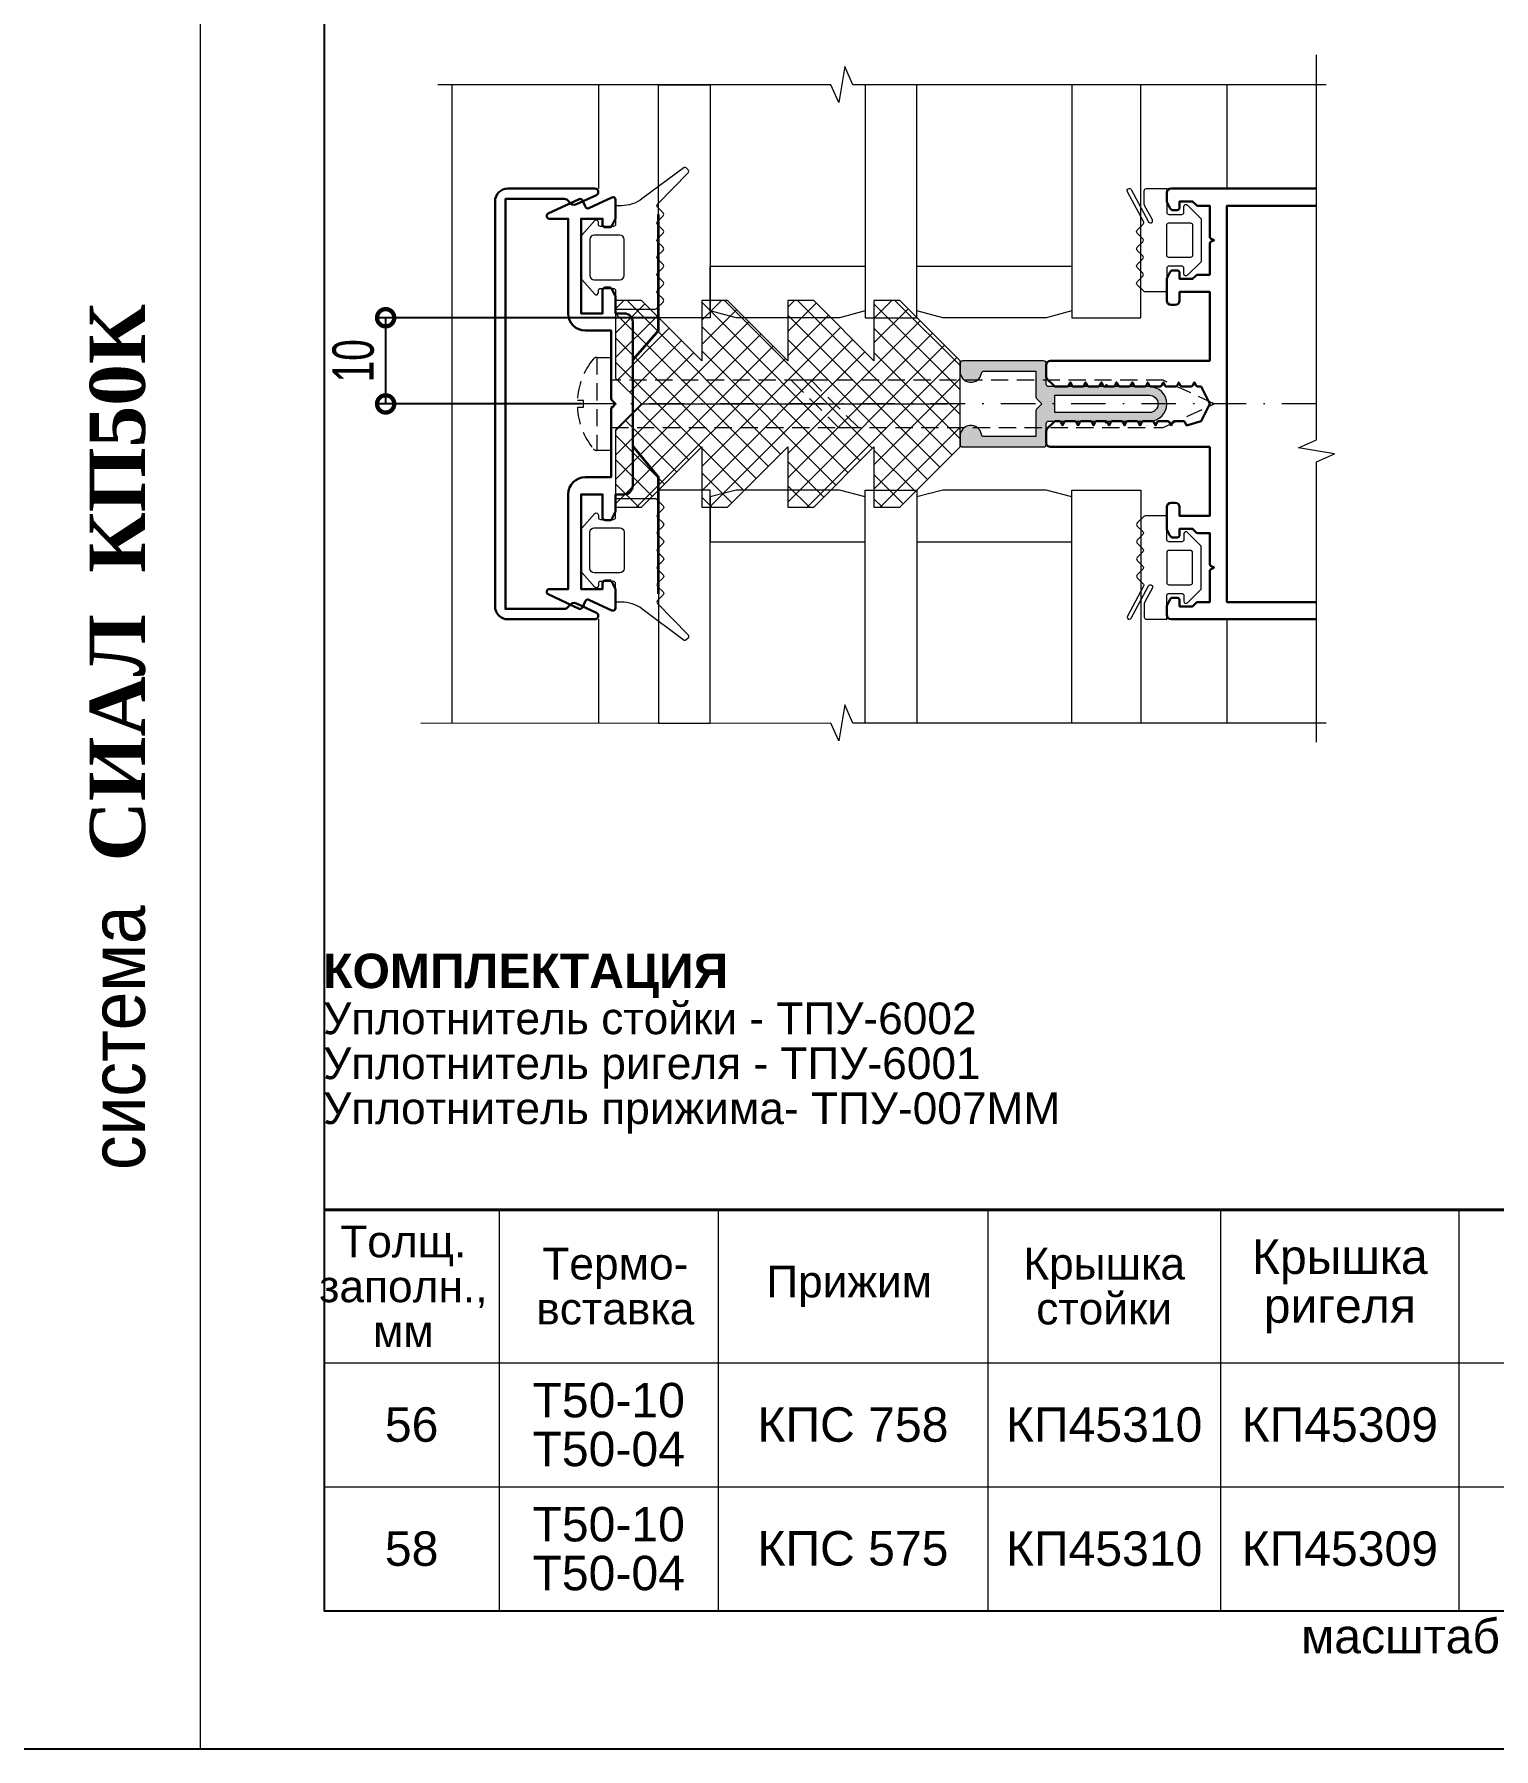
# Model space of a CAD drawing. Extents: x -37 to 8820, y -336 to 478.
# Drawn here: x 2734 to 2839.9, y 0 to 124.4 of the extents above; entities that cross this region are included whole.
import ezdxf
from ezdxf.enums import TextEntityAlignment as Align

# ---------------------------------------------------------------- set-up
doc = ezdxf.new("R2010")
doc.units = 0
doc.header["$LTSCALE"] = 5
doc.linetypes.add('DASHDOT', pattern=[1, 0.5, -0.25, 0, -0.25])
doc.linetypes.add('HIDDEN', pattern=[0.375, 0.25, -0.125])
doc.layers.get('0').update_dxf_attribs({"linetype": 'CONTINUOUS', "lineweight": 30})
doc.layers.get('DEFPOINTS').update_dxf_attribs({"linetype": 'CONTINUOUS'})
for name, color, linetype, lineweight in [('1', 6, 'DASHDOT', 13), ('2', 3, 'HIDDEN', 13), ('Dimentions', 5, 'CONTINUOUS', 15), ('Glass', 5, 'CONTINUOUS', 20), ('Герлен', 7, 'CONTINUOUS', 60), ('Зигзаг', 1, 'CONTINUOUS', 15), ('Конструкции', 252, 'CONTINUOUS', 20), ('Рамки', 1, 'CONTINUOUS', 15), ('Текстовый', 7, 'CONTINUOUS', 9), ('Уплотнители', 1, 'CONTINUOUS', 20), ('Штриховка', 1, 'CONTINUOUS', 5)]:
    doc.layers.add(name, color=color, linetype=linetype, lineweight=lineweight)
doc.layers.add('Скрытые', color=14, linetype='CONTINUOUS', plot=False)
doc.styles.add('3', font='RUSS.SHX', dxfattribs={"width": 0.7, "height": 3})
doc.styles.add('Каталожный', font='arial.ttf', dxfattribs={"height": 2.5})
doc.styles.add('Фирм', font='arial.ttf', dxfattribs={"height": 3.5})
doc.styles.add('Фирм5', font='timesbd.ttf', dxfattribs={"height": 4})
doc.dimstyles.new('MX1_6', dxfattribs={"dimtxt": 3, "dimasz": 2.5, "dimexe": 0.5, "dimexo": 0, "dimgap": 0.8, "dimtad": 1, "dimlfac": 1.6, "dimdsep": 46, "dimtxsty": '3', "dimcen": 0, "dimclrd": 256, "dimclre": 256, "dimclrt": 256, "dimaunit": 1, "dimadec": 0, "dimazin": 0, "dimtfac": 1, "dimtmove": 0, "dimatfit": 1, "dimfxl": 1, "dimtvp": 1, "dimtolj": 1, "dimtzin": 0, "dimarcsym": 0})

# ---------------------------------------------------------------- blocks, each defined once
blk = doc.blocks.new('_DotSmall')
at = {"color": 0, "linetype": 'ByBlock', "const_width": 0.5}
blk.add_lwpolyline([(-0.0625, 0, 1), (0.0625, 0, 1)], format="xyb", close=True, dxfattribs=at)
blk = doc.blocks.new('*D1223')
at = {"layer": 'DEFPOINTS', "color": 0, "linetype": 'Continuous', "transparency": 16777216}
for p in [(2779.28, 103.81), (2759.47, 97.56), (2773.66, 97.56)]:
    blk.add_point(p, dxfattribs=at)
at = {"layer": 'Dimentions', "linetype": 'Continuous', "lineweight": -2, "transparency": 16777216}
for p, q in [((2779.28, 103.81), (2758.97, 103.81)), ((2759.47, 103.81), (2759.47, 97.56)), ((2773.66, 97.56), (2758.97, 97.56))]:
    blk.add_line(p, q, dxfattribs=at)
at = {"layer": 'Dimentions', "linetype": 'Continuous', "lineweight": -2, "transparency": 16777216, "xscale": 2.5, "yscale": 2.5, "zscale": 2.5}
for p, rotation in [((2759.47, 103.81), 90), ((2759.47, 97.56), 270)]:
    blk.add_blockref('_DotSmall', p, dxfattribs=dict(at, rotation=rotation))
at = {"layer": 'Dimentions', "linetype": 'Continuous', "transparency": 16777216, "insert": (2757.13, 100.69), "char_height": 3, "attachment_point": 5, "rotation": 90, "style": '3'}
blk.add_mtext('\\A1;10', dxfattribs=at)

msp = doc.modelspace()

# ---------------------------------------------------------------- hatches: boundary and pattern name
at = {"layer": 'Штриховка', "lineweight": 5}
h = msp.add_hatch(dxfattribs=at)
h.set_pattern_fill('NET', color=256, scale=10, angle=-45, style=0)
h.set_pattern_definition([(315, (5488.6337, 5173.3599), (0.88388348, 0.88388348), []), (45, (5488.6337, 5173.3599), (-0.88388348, 0.88388348), [])])
h.paths.add_polyline_path([(2776.1609, 95.6859), (2776.1609, 90.0609), (2778.0359, 90.0609), (2782.4109, 94.4359), (2782.4109, 90.0609), (2784.2859, 90.0609), (2788.6609, 94.4359), (2788.6609, 90.0609), (2790.5359, 90.0609), (2794.9109, 94.4359), (2794.9109, 90.0609), (2796.7859, 90.0609), (2801.1609, 94.4359), (2801.1609, 100.6859), (2796.7859, 105.0609), (2794.9109, 105.0609), (2794.9109, 100.6859), (2790.5359, 105.0609), (2788.6609, 105.0609), (2788.6609, 100.6859), (2784.2859, 105.0609), (2782.4109, 105.0609), (2782.4109, 100.6859), (2778.0359, 105.0609), (2776.1609, 105.0609), (2776.1609, 99.4359), (2778.0359, 97.5609)])
at = {"layer": 'Штриховка'}
h = msp.add_hatch(color=256, dxfattribs=at)
edge = h.paths.add_edge_path(flags=16)
edge.add_line((2808.033, 98.1859), (2814.908, 98.1859))
edge.add_arc((2814.908, 97.5609), 0.625, -90, 90, ccw=False)
edge.add_line((2814.908, 96.9359), (2808.033, 96.9359))
edge.add_line((2808.033, 96.9359), (2808.033, 98.1859))
edge = h.paths.add_edge_path()
edge.add_arc((2801.9393, 95.2171), 0.7812, 9.281799, 180)
edge.add_line((2801.158, 95.2171), (2801.158, 94.6234))
edge.add_arc((2801.3455, 94.6234), 0.1875, 180, 270)
edge.add_line((2801.3455, 94.4359), (2807.2205, 94.4359))
edge.add_arc((2807.2205, 94.6234), 0.1875, 270, 360)
edge.add_line((2807.408, 94.6234), (2807.408, 96.1234))
edge.add_arc((2807.5955, 96.1234), 0.1875, 90, 180, ccw=False)
edge.add_line((2807.5955, 96.3109), (2811.658, 96.3109))
edge.add_arc((2811.783, 96.3109), 0.125, 180, 360)
edge.add_line((2811.908, 96.3109), (2814.908, 96.3109))
edge.add_arc((2814.908, 97.5609), 1.25, 270, 450)
edge.add_line((2814.908, 98.8109), (2811.908, 98.8109))
edge.add_arc((2811.783, 98.8109), 0.125, 0, 180)
edge.add_line((2811.658, 98.8109), (2807.5955, 98.8109))
edge.add_arc((2807.5955, 98.9984), 0.1875, 180, 270, ccw=False)
edge.add_line((2807.408, 98.9984), (2807.408, 100.4984))
edge.add_arc((2807.2205, 100.4984), 0.1875, 0, 90)
edge.add_line((2807.2205, 100.6859), (2801.3455, 100.6859))
edge.add_arc((2801.3455, 100.4984), 0.1875, 90, 180)
edge.add_line((2801.158, 100.4984), (2801.158, 99.9046))
edge.add_arc((2801.9393, 99.9046), 0.7812, 180, 350.718201)
edge.add_arc((2802.8953, 99.7484), 0.1875, 90, 170.718201, ccw=False)
edge.add_line((2802.8953, 99.9359), (2806.658, 99.9359))
edge.add_line((2806.658, 99.9359), (2806.658, 98.0761))
edge.add_arc((2806.8455, 98.0761), 0.1875, 180, 225)
edge.add_line((2806.7129, 97.9435), (2807.0955, 97.5609))
edge.add_line((2807.0955, 97.5609), (2806.7129, 97.1783))
edge.add_arc((2806.8455, 97.0457), 0.1875, 135, 180)
edge.add_line((2806.658, 97.0457), (2806.658, 95.1859))
edge.add_line((2806.658, 95.1859), (2802.8953, 95.1859))
edge.add_arc((2802.8953, 95.3734), 0.1875, 189.281799, 270, ccw=False)

# ---------------------------------------------------------------- linework, layer by layer
for points in [[(2767.408, 82.8734), (2767.408, 112.2484, -0.41421356), (2768.3455, 113.1859), (2774.658, 113.1859, -0.80258485), (2774.7637, 112.7093), (2773.327, 112.0394, -0.40155944), (2772.754, 112.234, 0.27973928), (2772.4213, 112.4359), (2768.158, 112.4359), (2768.158, 82.6859), (2772.4213, 82.6859, 0.27973928), (2772.754, 82.8878, -0.40155944), (2773.327, 83.0824), (2774.7637, 82.4125, -0.80258485), (2774.658, 81.9359), (2768.3455, 81.9359, -0.41421356)], [(2773.5041, 82.7035, 0.41421356), (2773.7533, 82.7942), (2773.9733, 83.266, -0.41421356), (2774.2224, 83.3567), (2775.8913, 82.5785, 0.54861879), (2776.158, 82.7484), (2776.158, 84.0791, 0.11643382), (2776.1382, 84.163), (2775.8973, 84.6447, 0.28407904), (2775.7296, 84.7484), (2775.408, 84.7484, 0.41421356), (2775.2205, 84.5609), (2775.2205, 84.1234), (2773.658, 84.1234), (2773.658, 90.9984), (2775.2205, 90.9984), (2775.2205, 89.3109, 0.41421356), (2775.408, 89.1234), (2775.7296, 89.1234, 0.28407904), (2775.8973, 89.227), (2776.1382, 89.7088, 0.11643382), (2776.158, 89.7927), (2776.158, 90.9984), (2776.783, 90.9984, 0.41421356), (2777.408, 91.6234), (2777.408, 103.4984, 0.41421356), (2776.783, 104.1234), (2776.158, 104.1234), (2776.158, 105.3291, 0.11643382), (2776.1382, 105.413), (2775.8973, 105.8947, 0.28407904), (2775.7296, 105.9984), (2775.408, 105.9984, 0.41421356), (2775.2205, 105.8109), (2775.2205, 104.1234), (2773.658, 104.1234), (2773.658, 110.9984), (2775.2205, 110.9984), (2775.2205, 110.5609, 0.41421356), (2775.408, 110.3734), (2775.7296, 110.3734, 0.28407904), (2775.8973, 110.477), (2776.1382, 110.9588, 0.11643382), (2776.158, 111.0427), (2776.158, 112.3734, 0.54861879), (2775.8913, 112.5433), (2774.2224, 111.7651, -0.41421356), (2773.9733, 111.8558), (2773.7533, 112.3276, 0.41421356), (2773.5041, 112.4183), (2771.2663, 111.3748, 0.29147342), (2771.158, 111.2049), (2771.158, 111.1859, 0.41421356), (2771.3455, 110.9984), (2772.7205, 110.9984), (2772.7205, 104.1234, 0.41421356), (2773.9705, 102.8734), (2775.8455, 102.8734), (2775.8455, 97.9511, 0.19891237), (2775.9004, 97.8185), (2776.158, 97.5609), (2775.9004, 97.3033, 0.19891237), (2775.8455, 97.1707), (2775.8455, 92.2484), (2773.9705, 92.2484, 0.41421356), (2772.7205, 90.9984), (2772.7205, 84.1234), (2771.3455, 84.1234, 0.41421356), (2771.158, 83.9359), (2771.158, 83.9169, 0.29147342), (2771.2663, 83.747)]]:
    msp.add_lwpolyline(points, format="xyb", close=True)
msp.add_lwpolyline([(2827.0231, 81.9359), (2816.4705, 81.9359, -0.41421356), (2816.158, 82.2484), (2816.158, 82.8291, -0.11643382), (2816.1778, 82.913), (2816.4187, 83.3947, -0.28407904), (2816.5864, 83.4984), (2816.908, 83.4984, -0.41421356), (2817.0955, 83.3109), (2817.0955, 82.8734), (2818.033, 82.8734), (2818.2906, 83.131, -0.19891237), (2818.4232, 83.1859), (2819.283, 83.1859), (2819.283, 85.4138, -0.28407904), (2819.3867, 85.5815), (2819.5955, 85.6859), (2819.3867, 85.7903, -0.28407904), (2819.283, 85.958), (2819.283, 88.1859), (2818.4232, 88.1859, -0.19891237), (2818.2906, 88.2408), (2818.033, 88.4984), (2817.0955, 88.4984), (2817.0955, 88.0609, -0.41421356), (2816.908, 87.8734), (2816.5864, 87.8734, -0.28407904), (2816.4187, 87.977), (2816.1778, 88.4588, -0.11643382), (2816.158, 88.5427), (2816.158, 90.0609, -0.41421356), (2816.4705, 90.3734), (2816.783, 90.3734, -0.41421356), (2817.0955, 90.0609), (2817.0955, 89.4359), (2819.283, 89.4359), (2819.283, 94.4359), (2807.7205, 94.4359, -0.41421356), (2807.408, 94.7484), (2807.408, 95.6082, -0.19891237), (2807.4629, 95.7408), (2807.9781, 96.256, -0.19891237), (2808.1107, 96.3109), (2808.3234, 96.3109, -0.28407904), (2808.4911, 96.2072), (2808.5955, 95.9984), (2808.6999, 96.2072, -0.28407904), (2808.8676, 96.3109), (2809.4484, 96.3109, -0.28407904), (2809.6161, 96.2072), (2809.7205, 95.9984), (2809.8249, 96.2072, -0.28407904), (2809.9926, 96.3109), (2810.5734, 96.3109, -0.28407904), (2810.7411, 96.2072), (2810.8455, 95.9984), (2810.9499, 96.2072, -0.28407904), (2811.1176, 96.3109), (2811.6984, 96.3109, -0.28407904), (2811.8661, 96.2072), (2811.9705, 95.9984), (2812.0749, 96.2072, -0.28407904), (2812.2426, 96.3109), (2812.8234, 96.3109, -0.28407904), (2812.9911, 96.2072), (2813.0955, 95.9984), (2813.1999, 96.2072, -0.28407904), (2813.3676, 96.3109), (2813.9484, 96.3109, -0.28407904), (2814.1161, 96.2072), (2814.2205, 95.9984), (2814.3249, 96.2072, -0.28407904), (2814.4926, 96.3109), (2815.0734, 96.3109, -0.28407904), (2815.2411, 96.2072), (2815.3455, 95.9984), (2815.4499, 96.2072, -0.28407904), (2815.6176, 96.3109), (2816.1984, 96.3109, -0.28407904), (2816.3661, 96.2072), (2816.4705, 95.9984), (2816.5749, 96.2072, -0.28407904), (2816.7426, 96.3109), (2817.3234, 96.3109, -0.28407904), (2817.4911, 96.2072), (2817.5955, 95.9984), (2818.658, 96.3109), (2819.283, 97.5609), (2818.658, 98.8109), (2818.4301, 98.8109, -0.28407904), (2818.2624, 98.9145), (2818.158, 99.1234), (2818.0536, 98.9145, -0.28407904), (2817.8859, 98.8109), (2817.3051, 98.8109, -0.28407904), (2817.1374, 98.9145), (2817.033, 99.1234), (2816.9286, 98.9145, -0.28407904), (2816.7609, 98.8109), (2816.1801, 98.8109, -0.28407904), (2816.0124, 98.9145), (2815.908, 99.1234), (2815.8036, 98.9145, -0.28407904), (2815.6359, 98.8109), (2815.0551, 98.8109, -0.28407904), (2814.8874, 98.9145), (2814.783, 99.1234), (2814.6786, 98.9145, -0.28407904), (2814.5109, 98.8109), (2813.9301, 98.8109, -0.28407904), (2813.7624, 98.9145), (2813.658, 99.1234), (2813.5536, 98.9145, -0.28407904), (2813.3859, 98.8109), (2812.8051, 98.8109, -0.28407904), (2812.6374, 98.9145), (2812.533, 99.1234), (2812.4286, 98.9145, -0.28407904), (2812.2609, 98.8109), (2811.6801, 98.8109, -0.28407904), (2811.5124, 98.9145), (2811.408, 99.1234), (2811.3036, 98.9145, -0.28407904), (2811.1359, 98.8109), (2810.5551, 98.8109, -0.28407904), (2810.3874, 98.9145), (2810.283, 99.1234), (2810.1786, 98.9145, -0.28407904), (2810.0109, 98.8109), (2809.4301, 98.8109, -0.28407904), (2809.2624, 98.9145), (2809.158, 99.1234), (2809.0536, 98.9145, -0.28407904), (2808.8859, 98.8109), (2808.1107, 98.8109, -0.19891237), (2807.9781, 98.8658), (2807.4629, 99.381, -0.19891237), (2807.408, 99.5136), (2807.408, 100.3734, -0.41421356), (2807.7205, 100.6859), (2819.283, 100.6859), (2819.283, 105.6859), (2817.0955, 105.6859), (2817.0955, 105.0609, -0.41421356), (2816.783, 104.7484), (2816.4705, 104.7484, -0.41421356), (2816.158, 105.0609), (2816.158, 106.5791, -0.11643382), (2816.1778, 106.663), (2816.4187, 107.1447, -0.28407904), (2816.5864, 107.2484), (2816.908, 107.2484, -0.41421356), (2817.0955, 107.0609), (2817.0955, 106.6234), (2818.033, 106.6234), (2818.2906, 106.881, -0.19891237), (2818.4232, 106.9359), (2819.283, 106.9359), (2819.283, 109.1638, -0.28407904), (2819.3867, 109.3315), (2819.5955, 109.4359), (2819.3867, 109.5403, -0.28407904), (2819.283, 109.708), (2819.283, 111.9359), (2818.4232, 111.9359, -0.19891237), (2818.2906, 111.9908), (2818.033, 112.2484), (2817.0955, 112.2484), (2817.0955, 111.8109, -0.41421356), (2816.908, 111.6234), (2816.5864, 111.6234, -0.28407904), (2816.4187, 111.727), (2816.1778, 112.2088, -0.11643382), (2816.158, 112.2927), (2816.158, 112.8734, -0.41421356), (2816.4705, 113.1859), (2827.0231, 113.1859)], format="xyb")
msp.add_lwpolyline([(2827.0231, 83.1859), (2820.533, 83.1859), (2820.533, 111.9359), (2827.0231, 111.9359)])
at = {"layer": '1'}
msp.add_line((2827.0231, 97.5609), (2773.658, 97.5609), dxfattribs=at)
at = {"layer": '2'}
msp.add_line((2774.7895, 100.9359), (2774.7895, 94.1859), dxfattribs=at)
msp.add_lwpolyline([(2773.3827, 97.8065, -0.16184886), (2774.5484, 100.8223, -0.22388754), (2774.7895, 100.9359), (2775.8455, 100.9359), (2775.8455, 94.1859), (2774.7895, 94.1859, -0.22388754), (2774.5484, 94.2995, -0.16184886), (2773.3827, 97.3153), (2773.8203, 97.3153), (2773.8203, 97.8065)], format="xyb", close=True, dxfattribs=at)
for points in [[(2775.8456, 95.8421), (2815.9097, 95.8421), (2819.5956, 97.5609), (2815.9097, 99.2796), (2775.8456, 99.2796)], [(2788.9114, 99.2796), (2792.3489, 95.8421), (2793.7812, 95.8421), (2790.3437, 99.2796)]]:
    msp.add_lwpolyline(points, close=True, dxfattribs=at)
at = {"layer": 'Dimentions', "linetype": 'Continuous'}
msp.add_line((2746, 297), (2746, 0), dxfattribs=at)
at = {"layer": 'Glass'}
for points in [[(2783.033, 120.7161), (2783.033, 103.811), (2779.283, 103.811), (2779.283, 120.7161)], [(2794.283, 120.7161), (2794.283, 103.8109), (2798.033, 103.8109), (2798.033, 120.7161)], [(2809.283, 120.7161), (2809.283, 103.811), (2814.283, 103.811), (2814.283, 120.7161)], [(2783.033, 104.3133), (2783.033, 107.5609), (2794.283, 107.5609), (2794.283, 104.3133), (2792.408, 103.8109), (2784.908, 103.8109)], [(2798.033, 104.3133), (2798.033, 107.5609), (2809.283, 107.5609), (2809.283, 104.3133), (2807.408, 103.8109), (2799.908, 103.8109)], [(2783.033, 74.4057), (2783.033, 91.3108), (2779.283, 91.3108), (2779.283, 74.4057)], [(2783.033, 90.8085), (2783.033, 87.5609), (2794.283, 87.5609), (2794.283, 90.8085), (2792.408, 91.3109), (2784.908, 91.3109)], [(2794.283, 74.4057), (2794.283, 91.3109), (2798.033, 91.3109), (2798.033, 74.4057)], [(2798.033, 90.8085), (2798.033, 87.5609), (2809.283, 87.5609), (2809.283, 90.8085), (2807.408, 91.3109), (2799.908, 91.3109)], [(2809.283, 74.4057), (2809.283, 91.3108), (2814.283, 91.3108), (2814.283, 74.4057)]]:
    msp.add_lwpolyline(points, close=True, dxfattribs=at)
at = {"layer": 'Герлен', "lineweight": 40}
msp.add_line((2755, 39.0868), (2920, 39.0868), dxfattribs=at)
at = {"layer": 'Герлен', "ltscale": 2, "const_width": 0.1875}
msp.add_lwpolyline([(2779.2678, 83.7772), (2779.2678, 92.2453), (2777.408, 94.5028), (2777.408, 100.7528), (2779.2678, 102.8765), (2779.2678, 111.3222)], dxfattribs=at)
at = {"layer": 'Зигзаг'}
for points in [[(2827.7402, 120.7161), (2793.3727, 120.7161), (2792.7919, 122.034), (2792.3562, 119.4213), (2791.7738, 120.7161), (2763.2671, 120.7161)], [(2827.0231, 73.0128), (2827.0231, 93.365), (2828.341, 93.9459), (2825.7283, 94.3815), (2827.0231, 94.964), (2827.0231, 122.8907)], [(2827.7402, 74.4057), (2793.3727, 74.4057), (2792.7919, 75.7236), (2792.3562, 73.1109), (2791.7738, 74.4057), (2762.0196, 74.3745)]]:
    msp.add_lwpolyline(points, dxfattribs=at)
at = {"layer": 'Конструкции'}
for p, q in [((2774.908, 120.7161), (2774.908, 113.1859)), ((2820.533, 120.7161), (2820.533, 113.1859)), ((2774.908, 81.9359), (2774.908, 74.4057)), ((2820.533, 81.9359), (2820.533, 74.4057))]:
    msp.add_line(p, q, dxfattribs=at)
msp.add_lwpolyline([(2764.283, 120.7161), (2764.283, 74.4057)], dxfattribs=at)
at = {"layer": 'Рамки'}
for p, q in [((2767.7124, 39.0868), (2767.7124, 10)), ((2783.604, 39.0868), (2783.604, 10)), ((2803.1643, 39.0868), (2803.1643, 10)), ((2820.0703, 39.0868), (2820.0703, 10)), ((2837.3696, 39.0868), (2837.3696, 10)), ((2755, 28), (2920, 28)), ((2755, 19), (2920, 19)), ((2755, 10), (2920, 10))]:
    msp.add_line(p, q, dxfattribs=at)
at = {"layer": 'Скрытые', "linetype": 'Continuous'}
for points in [[(2940, 297), (2730, 297), (2730, 0), (2940, 0)], [(2920, 10), (2920, 287), (2755, 287), (2755, 10)]]:
    msp.add_lwpolyline(points, close=True, dxfattribs=at)
at = {"layer": 'Уплотнители'}
msp.add_line((2778.0359, 97.5609), (2800.2234, 97.5609), dxfattribs=at)
for points in [[(2774.908, 105.7796, -0.41421356), (2775.0643, 105.9359), (2776.0018, 105.9359, -0.41421356), (2776.158, 105.7796), (2776.158, 104.4359), (2779.046, 104.4359, 0.19891237), (2779.1343, 104.4725), (2779.6123, 104.9504, 0.41421356), (2779.6123, 105.1714), (2779.2082, 105.5754, -0.41421356), (2779.2082, 105.7964), (2779.6123, 106.2004, 0.41421356), (2779.6123, 106.4214), (2779.2082, 106.8254, -0.41421356), (2779.2082, 107.0464), (2779.6123, 107.4504, 0.41421356), (2779.6123, 107.6714), (2779.2082, 108.0754, -0.41421356), (2779.2082, 108.2964), (2779.6123, 108.7004, 0.41421356), (2779.6123, 108.9214), (2779.2082, 109.3254, -0.41421356), (2779.2082, 109.5464), (2779.6123, 109.9504, 0.41421356), (2779.6123, 110.1714), (2779.2082, 110.5754, -0.41421356), (2779.2082, 110.7964), (2779.6123, 111.2004, 0.41421356), (2779.6123, 111.4214), (2779.2082, 111.8254, -0.41421356), (2779.2082, 112.0464), (2781.4225, 114.3254, 0.41421356), (2781.4225, 114.5464), (2781.2912, 114.6777, 0.29253821), (2781.1267, 114.7138), (2778.0735, 112.433, -0.16178775), (2776.5773, 111.9359), (2776.158, 111.9359), (2776.158, 110.5921, -0.41421356), (2776.0018, 110.4359), (2775.0643, 110.4359, -0.41421356), (2774.908, 110.5921), (2774.908, 110.7484, 0.66858666), (2774.6412, 110.8588), (2773.7037, 109.7941, 0.19861919), (2773.658, 109.6838), (2773.658, 106.688, 0.19861919), (2773.7037, 106.5777), (2774.6412, 105.513, 0.66858666), (2774.908, 105.6234)], [(2815.1189, 110.9167), (2814.5519, 111.9617, -0.12491271), (2814.533, 112.0362), (2814.533, 113.0296, -0.41421356), (2814.6893, 113.1859), (2816.158, 113.1859), (2816.158, 111.4671, 0.41421356), (2816.3143, 111.3109), (2817.2518, 111.3109, 0.41421356), (2817.408, 111.4671), (2817.408, 111.8734, -0.66858666), (2817.6749, 111.9838), (2818.6124, 111.0441, -0.19861919), (2818.658, 110.9338), (2818.658, 107.938, -0.19861919), (2818.6124, 107.8277), (2817.6749, 106.888, -0.66858666), (2817.408, 106.9984), (2817.408, 107.4046, 0.41421356), (2817.2518, 107.5609), (2816.3143, 107.5609, 0.41421356), (2816.158, 107.4046), (2816.158, 105.6859), (2814.5977, 105.6859, -0.19891237), (2814.4873, 105.7317), (2814.0185, 106.2004, -0.41421356), (2814.0185, 106.4214), (2814.4225, 106.8254, 0.41421356), (2814.4225, 107.0464), (2814.0185, 107.4504, -0.41421356), (2814.0185, 107.6714), (2814.4225, 108.0754, 0.41421356), (2814.4225, 108.2964), (2814.0185, 108.7004, -0.41421356), (2814.0185, 108.9214), (2814.4225, 109.3254, 0.41421356), (2814.4225, 109.5464), (2814.0185, 109.9504, -0.41421356), (2814.0185, 110.1714), (2814.4505, 110.6034, 0.33207606), (2814.4774, 110.7884), (2813.3019, 112.9551, -1), (2813.5766, 113.1042), (2814.8442, 110.7676, 1)], [(2774.283, 109.4984), (2774.283, 106.8734, 0.41421356), (2774.5955, 106.5609), (2776.4705, 106.5609, 0.41421356), (2776.783, 106.8734), (2776.783, 109.4984, 0.41421356), (2776.4705, 109.8109), (2774.5955, 109.8109, 0.41421356)], [(2818.033, 110.5296), (2818.033, 108.3421, -0.41421356), (2817.8768, 108.1859), (2816.3143, 108.1859, -0.41421356), (2816.158, 108.3421), (2816.158, 110.5296, -0.41421356), (2816.3143, 110.6859), (2817.8768, 110.6859, -0.41421356)], [(2802.7103, 95.3432, 0.92211283), (2801.158, 95.2171), (2801.158, 94.6234, 0.41421356), (2801.3455, 94.4359), (2807.2205, 94.4359, 0.41421356), (2807.408, 94.6234), (2807.408, 96.1234, -0.41421356), (2807.5955, 96.3109), (2811.658, 96.3109, 1), (2811.908, 96.3109), (2814.908, 96.3109, 1), (2814.908, 98.8109), (2811.908, 98.8109, 1), (2811.658, 98.8109), (2807.5955, 98.8109, -0.41421356), (2807.408, 98.9984), (2807.408, 100.4984, 0.41421356), (2807.2205, 100.6859), (2801.3455, 100.6859, 0.41421356), (2801.158, 100.4984), (2801.158, 99.9046, 0.92211283), (2802.7103, 99.7786, -0.36752318), (2802.8953, 99.9359), (2806.658, 99.9359), (2806.658, 98.0761, 0.19891237), (2806.7129, 97.9435), (2807.0955, 97.5609), (2806.7129, 97.1783, 0.19891237), (2806.658, 97.0457), (2806.658, 95.1859), (2802.8953, 95.1859, -0.36752318)], [(2808.033, 98.1859), (2814.908, 98.1859, -1), (2814.908, 96.9359), (2808.033, 96.9359)], [(2774.908, 89.3421, 0.41421356), (2775.0643, 89.1859), (2776.0018, 89.1859, 0.41421356), (2776.158, 89.3421), (2776.158, 90.6859), (2779.046, 90.6859, -0.19891237), (2779.1343, 90.6493), (2779.6123, 90.1714, -0.41421356), (2779.6123, 89.9504), (2779.2082, 89.5464, 0.41421356), (2779.2082, 89.3254), (2779.6123, 88.9214, -0.41421356), (2779.6123, 88.7004), (2779.2082, 88.2964, 0.41421356), (2779.2082, 88.0754), (2779.6123, 87.6714, -0.41421356), (2779.6123, 87.4504), (2779.2082, 87.0464, 0.41421356), (2779.2082, 86.8254), (2779.6123, 86.4214, -0.41421356), (2779.6123, 86.2004), (2779.2082, 85.7964, 0.41421356), (2779.2082, 85.5754), (2779.6123, 85.1714, -0.41421356), (2779.6123, 84.9504), (2779.2082, 84.5464, 0.41421356), (2779.2082, 84.3254), (2779.6123, 83.9214, -0.41421356), (2779.6123, 83.7004), (2779.2082, 83.2964, 0.41421356), (2779.2082, 83.0754), (2781.4225, 80.7964, -0.41421356), (2781.4225, 80.5754), (2781.2912, 80.4441, -0.29253821), (2781.1267, 80.408), (2778.0735, 82.6888, 0.16178775), (2776.5773, 83.1859), (2776.158, 83.1859), (2776.158, 84.5296, 0.41421356), (2776.0018, 84.6859), (2775.0643, 84.6859, 0.41421356), (2774.908, 84.5296), (2774.908, 84.3734, -0.66858666), (2774.6412, 84.263), (2773.7037, 85.3277, -0.19861919), (2773.658, 85.438), (2773.658, 88.4338, -0.19861919), (2773.7037, 88.5441), (2774.6412, 89.6088, -0.66858666), (2774.908, 89.4984)], [(2774.283, 85.6234), (2774.283, 88.2484, -0.41421356), (2774.5955, 88.5609), (2776.4705, 88.5609, -0.41421356), (2776.783, 88.2484), (2776.783, 85.6234, -0.41421356), (2776.4705, 85.3109), (2774.5955, 85.3109, -0.41421356)], [(2815.1189, 84.2051), (2814.5519, 83.1601, 0.12491271), (2814.533, 83.0856), (2814.533, 82.0921, 0.41421356), (2814.6893, 81.9359), (2816.158, 81.9359), (2816.158, 83.6546, -0.41421356), (2816.3143, 83.8109), (2817.2518, 83.8109, -0.41421356), (2817.408, 83.6546), (2817.408, 83.2484, 0.66858666), (2817.6749, 83.138), (2818.6124, 84.0777, 0.19861919), (2818.658, 84.188), (2818.658, 87.1838, 0.19861919), (2818.6124, 87.2941), (2817.6749, 88.2338, 0.66858666), (2817.408, 88.1234), (2817.408, 87.7171, -0.41421356), (2817.2518, 87.5609), (2816.3143, 87.5609, -0.41421356), (2816.158, 87.7171), (2816.158, 89.4359), (2814.5977, 89.4359, 0.19891237), (2814.4873, 89.3901), (2814.0185, 88.9214, 0.41421356), (2814.0185, 88.7004), (2814.4225, 88.2964, -0.41421356), (2814.4225, 88.0754), (2814.0185, 87.6714, 0.41421356), (2814.0185, 87.4504), (2814.4225, 87.0464, -0.41421356), (2814.4225, 86.8254), (2814.0185, 86.4214, 0.41421356), (2814.0185, 86.2004), (2814.4225, 85.7964, -0.41421356), (2814.4225, 85.5754), (2814.0185, 85.1714, 0.41421356), (2814.0185, 84.9504), (2814.4505, 84.5184, -0.33207606), (2814.4774, 84.3334), (2813.3019, 82.1667, 1), (2813.5766, 82.0176), (2814.8442, 84.3542, -1)], [(2818.033, 84.5921), (2818.033, 86.7796, 0.41421356), (2817.8768, 86.9359), (2816.3143, 86.9359, 0.41421356), (2816.158, 86.7796), (2816.158, 84.5921, 0.41421356), (2816.3143, 84.4359), (2817.8768, 84.4359, 0.41421356)]]:
    msp.add_lwpolyline(points, format="xyb", close=True, dxfattribs=at)
msp.add_lwpolyline([(2776.1609, 95.6859), (2776.1609, 90.0609), (2778.0359, 90.0609), (2782.4109, 94.4359), (2782.4109, 90.0609), (2784.2859, 90.0609), (2788.6609, 94.4359), (2788.6609, 90.0609), (2790.5359, 90.0609), (2794.9109, 94.4359), (2794.9109, 90.0609), (2796.7859, 90.0609), (2801.1609, 94.4359), (2801.1609, 100.6859), (2796.7859, 105.0609), (2794.9109, 105.0609), (2794.9109, 100.6859), (2790.5359, 105.0609), (2788.6609, 105.0609), (2788.6609, 100.6859), (2784.2859, 105.0609), (2782.4109, 105.0609), (2782.4109, 100.6859), (2778.0359, 105.0609), (2776.1609, 105.0609), (2776.1609, 99.4359), (2778.0359, 97.5609)], close=True, dxfattribs=at)

# ---------------------------------------------------------------- texts
at = {"layer": 'Скрытые', "linetype": 'Continuous', "insert": (2837.5, 7.9386), "char_height": 3.5, "width": 165, "attachment_point": 5, "style": 'Каталожный'}
msp.add_mtext('\\pxqc;{\\H0.71429x;масштаб 1:1,6}', dxfattribs=at)
at = {"layer": 'Текстовый', "style": 'Фирм5'}
msp.add_text('СИАЛ  КП50К', height=4, rotation=90, dxfattribs=at).set_placement((2742, 64.3724))
at = {"layer": 'Текстовый', "style": 'Фирм', "width": 0.9}
msp.add_text(' система ', height=4, rotation=90, dxfattribs=at).set_placement((2742, 51.5762), align=Align.CENTER)
at = {"layer": 'Текстовый', "linetype": 'Continuous', "line_spacing_factor": 0.85, "style": 'Каталожный'}
for s, insert, char_height, width, attachment_point in [('\\P\\pxql;{\\fArial|b1|i0|c204|p34;КОМПЛЕКТАЦИЯ\\P\\pi-2,l2,r-2.0333,se1.0833,t4;\\fArial|b0|i0|c204|p34;\\H0.92x;Уплотнитель стойки - ТПУ-6002\\PУплотнитель ригеля - ТПУ-6001\\PУплотнитель прижима- ТПУ-007ММ}', (2754.934, 61.2198), 2.5, 66.020014, 1), ('Толщ.\\Pзаполн.,\\Pмм', (2760.7528, 33.5434), 2.3, 27.25, 5), ('Термо-\\Pвставка', (2776.1384, 33.5434), 2.3, 12.276865, 5), ('Крышка \\Pстойки', (2811.6173, 33.5434), 2.3, 16.905994, 5), ('Крышка ригеля', (2828.72, 33.5434), 2.5, 17.29934, 5), ('Прижим', (2793.1156, 33.5434), 2.3, 27.25, 5), ('Т50-10\\PТ50-04', (2775.6582, 23.5), 2.5, 13.891532, 5), ('56', (2761.3562, 23.5), 2.5, 12.712441, 5), ('КПС 758', (2793.3841, 23.5), 2.5, 19.560325, 5), ('КП45310', (2811.6173, 23.5), 2.5, 16.905994, 5), ('КП45309', (2828.72, 23.5), 2.5, 17.29934, 5), ('Т50-10\\PТ50-04', (2775.6582, 14.5), 2.5, 13.891532, 5), ('58', (2761.3562, 14.5), 2.5, 12.712441, 5), ('КПС 575', (2793.3841, 14.5224), 2.5, 19.560325, 5), ('КП45310', (2811.6173, 14.5), 2.5, 16.905994, 5), ('КП45309', (2828.72, 14.5), 2.5, 17.29934, 5)]:
    msp.add_mtext(s, dxfattribs=dict(at, insert=insert, char_height=char_height, width=width, attachment_point=attachment_point))

# ---------------------------------------------------------------- dimensions: what is measured, and where the dimension line sits
at = {"layer": 'Dimentions', "linetype": 'Continuous'}
dim = msp.add_linear_dim(base=(2759.4686, 97.5609), p1=(2779.283, 103.811), p2=(2773.658, 97.5609), angle=90, dimstyle='MX1_6', override={"dimdec": 1, "dimblk1": 'DotSmall', "dimblk2": 'DotSmall', "dimsah": 1}, dxfattribs=at)
dim.commit()
dim.dimension.update_dxf_attribs({"geometry": '*D1223', "text_midpoint": (2757.1257, 100.6859)})

doc.saveas('drawing.dxf')
